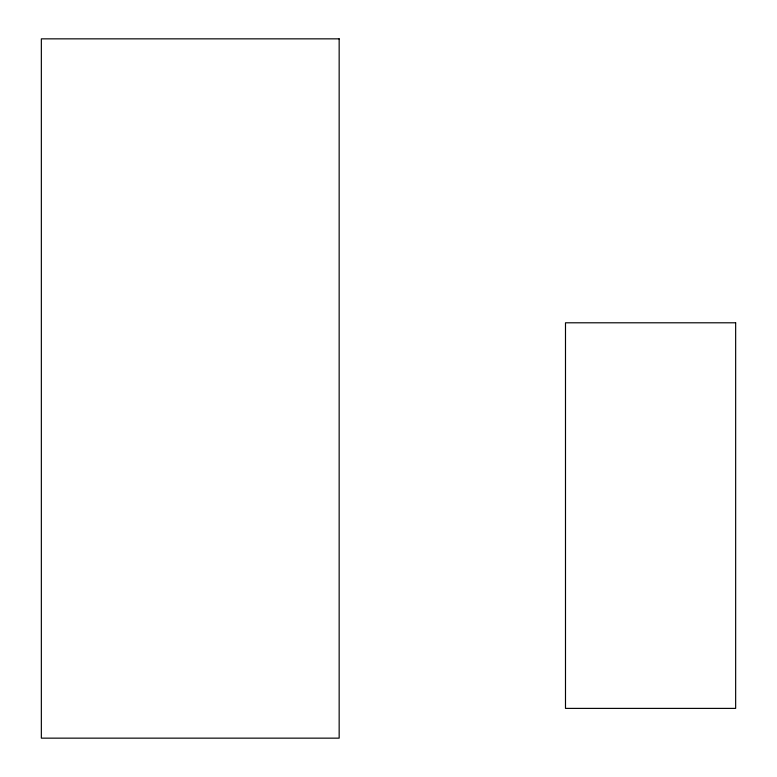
<?xml version="1.0" encoding="UTF-8"?>
<svg xmlns="http://www.w3.org/2000/svg" width="777" height="777" viewBox="0 0 777 777"><rect width="100%" height="100%" fill="white"/><g stroke="black" fill="none" stroke-linecap="round" stroke-linejoin="round"><path stroke-width="1.17" d="M339.16 38.85L41.346 38.85L41.346 738.15L339.16 738.15L339.16 38.85M735.654 322.795L565.491 322.795L565.491 708.391L735.654 708.391L735.654 322.795"/></g></svg>
